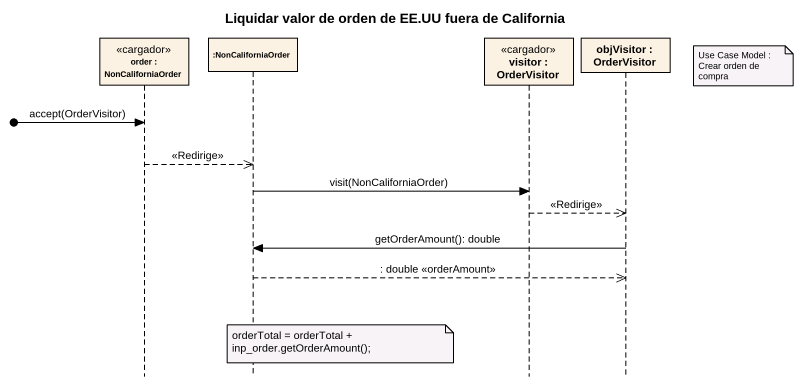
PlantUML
@startuml
title Liquidar valor de orden de EE.UU fuera de California
hide footbox
participant "order : NonCaliforniaOrder" as order <<cargador>>
participant ":NonCaliforniaOrder" as NonCaliforniaOrder
participant "visitor : OrderVisitor" as visitor <<cargador>>
participant "objVisitor : OrderVisitor" as objVisitor

note right of objVisitor : Use Case Model : Crear orden de compra
[o-> order : accept(OrderVisitor)
order -->> NonCaliforniaOrder : <<Redirige>>
NonCaliforniaOrder -> visitor : visit(NonCaliforniaOrder)
visitor -->> objVisitor : <<Redirige>>
objVisitor -> NonCaliforniaOrder : getOrderAmount(): double
NonCaliforniaOrder -->> objVisitor : : double <<orderAmount>>
note over NonCaliforniaOrder : orderTotal = orderTotal + inp_order.getOrderAmount();
@enduml
